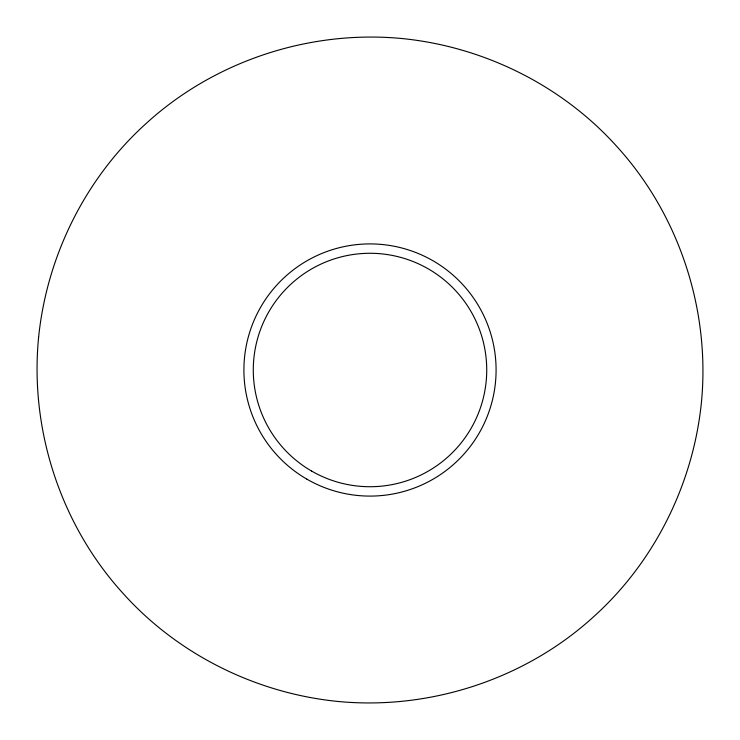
<?xml version="1.0" encoding="UTF-8"?>
<svg xmlns="http://www.w3.org/2000/svg" width="740" height="740" viewBox="0 0 740 740"><rect width="100%" height="100%" fill="white"/><g stroke="black" fill="none" stroke-linecap="round" stroke-linejoin="round"><path stroke-width="1.11" d="M38.6 337.357C29.545 429.653 60.699 525.067 123.266 593.628C178.035 654.521 256.003 693.158 337.357 701.4C429.653 710.456 525.067 679.302 593.628 616.735C654.521 561.965 693.158 483.997 701.4 402.643C710.456 310.347 679.302 214.933 616.735 146.372C561.965 85.479 483.997 46.842 402.643 38.6C310.347 29.545 214.933 60.699 146.372 123.266C85.479 178.035 46.842 256.003 38.6 337.357M311.642 471.084A116.726 116.726 0 0 0 486.726 370A116.726 116.726 0 0 0 311.642 268.916A116.726 116.726 0 0 0 311.642 471.084M306.952 479.196A126.087 126.087 0 0 0 496.087 370A126.087 126.087 0 0 0 306.952 260.804A126.087 126.087 0 0 0 306.952 479.196"/></g></svg>
